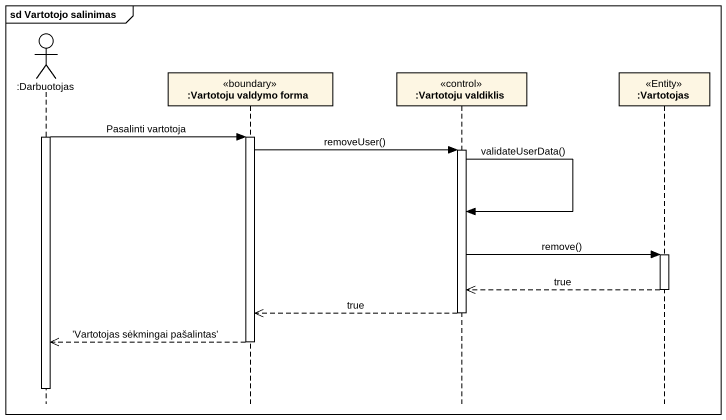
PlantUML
@startuml
mainframe sd Vartotojo salinimas
hide footbox
actor ":Darbuotojas" as Darbuotojas
participant ":Vartotoju valdymo forma" as Vartotoju_valdymo_forma <<boundary>>
participant ":Vartotoju valdiklis" as Vartotoju_valdiklis <<control>>
participant ":Vartotojas" as Vartotojas <<Entity>>

activate Darbuotojas
Darbuotojas -> Vartotoju_valdymo_forma : Pasalinti vartotoja
activate Vartotoju_valdymo_forma
Vartotoju_valdymo_forma -> Vartotoju_valdiklis : removeUser()
activate Vartotoju_valdiklis
Vartotoju_valdiklis -> Vartotoju_valdiklis : validateUserData()
Vartotoju_valdiklis -> Vartotojas : remove()
activate Vartotojas
Vartotojas -->> Vartotoju_valdiklis : true
deactivate Vartotojas
Vartotoju_valdiklis -->> Vartotoju_valdymo_forma : true
deactivate Vartotoju_valdiklis
Vartotoju_valdymo_forma -->> Darbuotojas : 'Vartotojas sėkmingai pašalintas'
deactivate Vartotoju_valdymo_forma
deactivate Darbuotojas
@enduml
